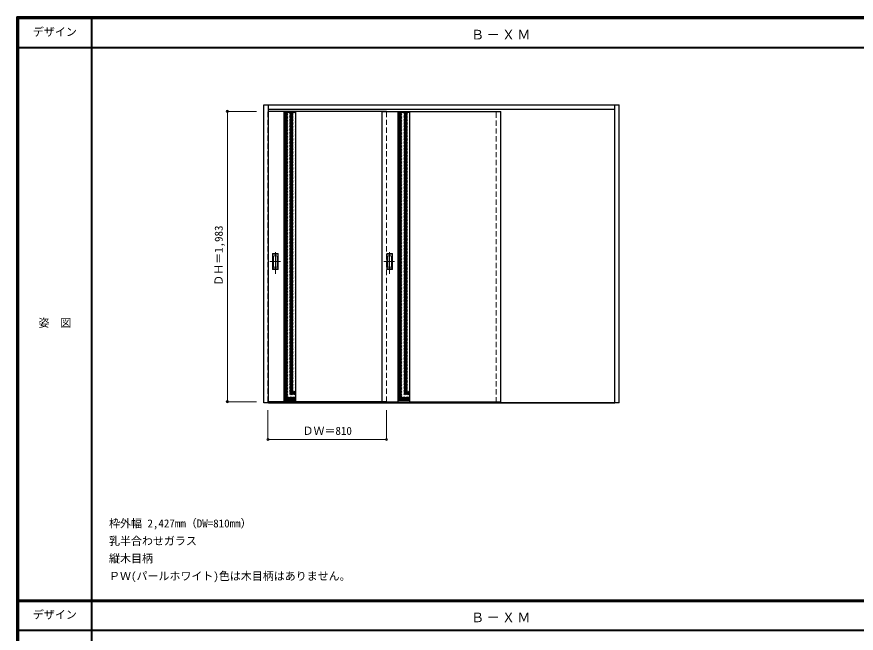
# Model space of a CAD drawing. Units: millimetres, scale not verified. Extents: x -6000 to 5700, y -4307 to 4175.
# Drawn here: x -6000 to -267, y -36 to 4175 of the extents above; entities that cross this region are included whole.
import ezdxf
from ezdxf.enums import TextEntityAlignment as Align

# ---------------------------------------------------------------- set-up
doc = ezdxf.new("R2010")
doc.units = ezdxf.units.MM
doc.header["$LTSCALE"] = 30
doc.header["$PDMODE"] = 32
doc.header["$PDSIZE"] = 15
doc.linetypes.add('CHAIN1', pattern=[8, 5, -1, 1, -1])
doc.linetypes.add('DASHED1', pattern=[1.8, 1.2, -0.6])
for name, color, linetype, lineweight in [('0-2_扉', 3, 'Continuous', 25), ('0-3_仕上げ', 3, 'Continuous', 25), ('0-4_枠', 3, 'Continuous', 25), ('0-6_引手', 7, 'Continuous', 18), ('0-A_文字', 7, 'Continuous', 18), ('0-B_寸法', 7, 'Continuous', 9), ('0-C_ハッチ', 4, 'DASHED1', 9), ('F-1_枠', 6, 'Continuous', 40), ('F-A_文字', 7, 'Continuous', 18)]:
    doc.layers.add(name, color=color, linetype=linetype, lineweight=lineweight)
doc.styles.add('ＭＳ ゴシック', font='')
doc.styles.get('ＭＳ ゴシック').set_extended_font_data('MS Gothic')

msp = doc.modelspace()

# ---------------------------------------------------------------- linework, layer by layer
at = {"layer": '0-2_扉', "color": 4, "linetype": 'DASHED1', "lineweight": 9}
for p, q in [((-4285, 1546), (-4285, 3529)), ((-4282, 3529), (-4285, 3529)), ((-3475, 1546), (-3475, 3529)), ((-2725, 1541), (-2725, 3543)), ((-2695, 1541), (-2695, 3543)), ((-4282, 1546), (-4285, 1546))]:
    msp.add_line(p, q, dxfattribs=at)
at = {"layer": '0-2_扉'}
for p, q in [((-3475, 3529), (-4282, 3529)), ((-3475, 3529), (-3505, 3529)), ((-3505, 1546), (-3505, 3529)), ((-3505, 3529), (-2695, 3529)), ((-2695, 1546), (-2695, 3529)), ((-3475, 1546), (-4282, 1546)), ((-3475, 1546), (-3505, 1546)), ((-3505, 1546), (-2695, 1546)), ((-3505, 1538), (-3475, 1538))]:
    msp.add_line(p, q, dxfattribs=at)
at = {"layer": '0-3_仕上げ'}
for p, q in [((-4175, 1546), (-4175, 3529)), ((-4095, 1546), (-4095, 3529)), ((-3395, 1546), (-3395, 3529)), ((-3315, 1546), (-3315, 3529))]:
    msp.add_line(p, q, dxfattribs=at)
at = {"layer": '0-3_仕上げ', "color": 7, "lineweight": 18}
for p, q in [((-4095, 3521), (-4175, 3521)), ((-3315, 3521), (-3395, 3521)), ((-4095, 1554), (-4175, 1554)), ((-3315, 1554), (-3395, 1554))]:
    msp.add_line(p, q, dxfattribs=at)
at = {"layer": '0-4_枠'}
for p, q in [((-4312, 3573), (-1885, 3573)), ((-4282, 1538), (-4282, 3573)), ((-1915, 1538), (-1915, 3573)), ((-1885, 1538), (-1885, 3573)), ((-4282, 3543), (-1915, 3543)), ((-4282, 1541), (-1915, 1541)), ((-4282, 1538), (-1915, 1538)), ((-1885, 1538), (-1915, 1538))]:
    msp.add_line(p, q, dxfattribs=at)
msp.add_lwpolyline([(-4282, 1538), (-4312, 1538), (-4312, 3573)], dxfattribs=at)
at = {"layer": '0-6_引手', "linetype": 'CHAIN1'}
for p, q in [((-4234, 2418.27), (-4234, 2589.12)), ((-3454, 2418.27), (-3454, 2589.12)), ((-4272.07, 2503.5), (-4199.56, 2503.5)), ((-3492.07, 2503.5), (-3419.56, 2503.5))]:
    msp.add_line(p, q, dxfattribs=at)
at = {"layer": '0-6_引手', "linetype": 'DASHED1'}
for p, q in [((-4250, 2554.5), (-4218, 2554.5)), ((-4250, 2452.5), (-4250, 2554.5)), ((-3470, 2554.5), (-3438, 2554.5)), ((-3470, 2452.5), (-3470, 2554.5))]:
    msp.add_line(p, q, dxfattribs=at)
at = {"layer": '0-6_引手'}
for p, q in [((-4246.5, 2464.5), (-4246.5, 2542.5)), ((-4246.5, 2542.5), (-4221.5, 2542.5)), ((-4221.5, 2464.5), (-4221.5, 2542.5)), ((-4215, 2448.5), (-4215, 2558.5)), ((-3466.5, 2464.5), (-3466.5, 2542.5)), ((-3466.5, 2542.5), (-3441.5, 2542.5)), ((-3441.5, 2464.5), (-3441.5, 2542.5)), ((-3435, 2448.5), (-3435, 2558.5)), ((-4253, 2448.5), (-4215, 2448.5)), ((-4246.5, 2464.5), (-4221.5, 2464.5)), ((-3473, 2448.5), (-3435, 2448.5)), ((-3466.5, 2464.5), (-3441.5, 2464.5))]:
    msp.add_line(p, q, dxfattribs=at)
for points in [[(-4253, 2448.5), (-4253, 2558.5), (-4215, 2558.5)], [(-3473, 2448.5), (-3473, 2558.5), (-3435, 2558.5)]]:
    msp.add_lwpolyline(points, dxfattribs=at)
at = {"layer": '0-6_引手', "linetype": 'DASHED1'}
for points in [[(-4250, 2452.5), (-4218, 2452.5), (-4218, 2554.5)], [(-3470, 2452.5), (-3438, 2452.5), (-3438, 2554.5)]]:
    msp.add_lwpolyline(points, dxfattribs=at)
at = {"layer": '0-B_寸法', "color": 4}
for p, q in [((-4562, 3529), (-4562, 1546)), ((-4562, 3529), (-4362, 3529)), ((-4562, 1546), (-4362, 1546)), ((-4285, 1288), (-4285, 1488)), ((-3475, 1288), (-3475, 1488)), ((-4285, 1288), (-3475, 1288))]:
    msp.add_line(p, q, dxfattribs=at)
at = {"layer": '0-B_寸法'}
for p in [(-4562, 3529), (-4562, 1546), (-4285, 1288), (-3475, 1288)]:
    msp.add_point(p, dxfattribs=at)
at = {"layer": '0-C_ハッチ'}
for p, q in [((-4175, 3513.19), (-4167.19, 3521)), ((-4175, 3503.29), (-4157.29, 3521)), ((-4175, 3493.39), (-4147.39, 3521)), ((-4175, 3483.49), (-4137.49, 3521)), ((-4175, 3473.59), (-4127.59, 3521)), ((-4175, 3463.69), (-4117.69, 3521)), ((-4175, 3453.79), (-4107.79, 3521)), ((-4175, 3443.89), (-4097.89, 3521)), ((-4175, 3433.99), (-4095, 3513.99)), ((-4175, 3424.09), (-4095, 3504.09)), ((-3395, 3513.19), (-3387.19, 3521)), ((-3395, 3503.29), (-3377.29, 3521)), ((-3395, 3493.39), (-3367.39, 3521)), ((-3395, 3483.49), (-3357.49, 3521)), ((-3395, 3473.59), (-3347.59, 3521)), ((-3395, 3463.69), (-3337.69, 3521)), ((-3395, 3453.79), (-3327.79, 3521)), ((-3395, 3443.89), (-3317.89, 3521)), ((-3395, 3433.99), (-3315, 3513.99)), ((-3395, 3424.09), (-3315, 3504.09)), ((-4175, 3414.19), (-4095, 3494.19)), ((-4175, 3404.29), (-4095, 3484.29)), ((-4175, 3394.39), (-4095, 3474.39)), ((-4175, 3384.5), (-4095, 3464.5)), ((-4175, 3374.6), (-4095, 3454.6)), ((-4175, 3364.7), (-4095, 3444.7)), ((-3395, 3414.19), (-3315, 3494.19)), ((-3395, 3404.29), (-3315, 3484.29)), ((-3395, 3394.39), (-3315, 3474.39)), ((-3395, 3384.5), (-3315, 3464.5)), ((-3395, 3374.6), (-3315, 3454.6)), ((-3395, 3364.7), (-3315, 3444.7)), ((-4175, 3354.8), (-4095, 3434.8)), ((-4175, 3344.9), (-4095, 3424.9)), ((-4175, 3335), (-4095, 3415)), ((-4175, 3325.1), (-4095, 3405.1)), ((-4175, 3315.2), (-4095, 3395.2)), ((-4175, 3305.3), (-4095, 3385.3)), ((-3395, 3354.8), (-3315, 3434.8)), ((-3395, 3344.9), (-3315, 3424.9)), ((-3395, 3335), (-3315, 3415)), ((-3395, 3325.1), (-3315, 3405.1)), ((-3395, 3315.2), (-3315, 3395.2)), ((-3395, 3305.3), (-3315, 3385.3)), ((-4175, 3295.4), (-4095, 3375.4)), ((-4175, 3285.5), (-4095, 3365.5)), ((-4175, 3275.6), (-4095, 3355.6)), ((-4175, 3265.7), (-4095, 3345.7)), ((-4175, 3255.8), (-4095, 3335.8)), ((-4175, 3245.9), (-4095, 3325.9)), ((-3395, 3295.4), (-3315, 3375.4)), ((-3395, 3285.5), (-3315, 3365.5)), ((-3395, 3275.6), (-3315, 3355.6)), ((-3395, 3265.7), (-3315, 3345.7)), ((-3395, 3255.8), (-3315, 3335.8)), ((-3395, 3245.9), (-3315, 3325.9)), ((-4175, 3236), (-4095, 3316)), ((-4175, 3226.1), (-4095, 3306.1)), ((-4175, 3216.2), (-4095, 3296.2)), ((-4175, 3206.3), (-4095, 3286.3)), ((-4175, 3196.41), (-4095, 3276.41)), ((-3395, 3236), (-3315, 3316)), ((-3395, 3226.1), (-3315, 3306.1)), ((-3395, 3216.2), (-3315, 3296.2)), ((-3395, 3206.3), (-3315, 3286.3)), ((-3395, 3196.41), (-3315, 3276.41)), ((-4175, 3186.51), (-4095, 3266.51)), ((-4175, 3176.61), (-4095, 3256.61)), ((-4175, 3166.71), (-4095, 3246.71)), ((-4175, 3156.81), (-4095, 3236.81)), ((-4175, 3146.91), (-4095, 3226.91)), ((-4175, 3137.01), (-4095, 3217.01)), ((-3395, 3186.51), (-3315, 3266.51)), ((-3395, 3176.61), (-3315, 3256.61)), ((-3395, 3166.71), (-3315, 3246.71)), ((-3395, 3156.81), (-3315, 3236.81)), ((-3395, 3146.91), (-3315, 3226.91)), ((-3395, 3137.01), (-3315, 3217.01)), ((-4175, 3127.11), (-4095, 3207.11)), ((-4175, 3117.21), (-4095, 3197.21)), ((-4175, 3107.31), (-4095, 3187.31)), ((-4175, 3097.41), (-4095, 3177.41)), ((-4175, 3087.51), (-4095, 3167.51)), ((-4175, 3077.61), (-4095, 3157.61)), ((-3395, 3127.11), (-3315, 3207.11)), ((-3395, 3117.21), (-3315, 3197.21)), ((-3395, 3107.31), (-3315, 3187.31)), ((-3395, 3097.41), (-3315, 3177.41)), ((-3395, 3087.51), (-3315, 3167.51)), ((-3395, 3077.61), (-3315, 3157.61)), ((-4175, 3067.71), (-4095, 3147.71)), ((-4175, 3057.81), (-4095, 3137.81)), ((-4175, 3047.91), (-4095, 3127.91)), ((-4175, 3038.01), (-4095, 3118.01)), ((-4175, 3028.11), (-4095, 3108.11)), ((-4175, 3018.21), (-4095, 3098.21)), ((-3395, 3067.71), (-3315, 3147.71)), ((-3395, 3057.81), (-3315, 3137.81)), ((-3395, 3047.91), (-3315, 3127.91)), ((-3395, 3038.01), (-3315, 3118.01)), ((-3395, 3028.11), (-3315, 3108.11)), ((-3395, 3018.21), (-3315, 3098.21)), ((-4175, 3008.31), (-4095, 3088.31)), ((-4175, 2998.42), (-4095, 3078.42)), ((-4175, 2988.52), (-4095, 3068.52)), ((-4175, 2978.62), (-4095, 3058.62)), ((-4175, 2968.72), (-4095, 3048.72)), ((-4175, 2958.82), (-4095, 3038.82)), ((-3395, 3008.31), (-3315, 3088.31)), ((-3395, 2998.42), (-3315, 3078.42)), ((-3395, 2988.52), (-3315, 3068.52)), ((-3395, 2978.62), (-3315, 3058.62)), ((-3395, 2968.72), (-3315, 3048.72)), ((-3395, 2958.82), (-3315, 3038.82)), ((-4175, 2948.92), (-4095, 3028.92)), ((-4175, 2939.02), (-4095, 3019.02)), ((-4175, 2929.12), (-4095, 3009.12)), ((-4175, 2919.22), (-4095, 2999.22)), ((-4175, 2909.32), (-4095, 2989.32)), ((-3395, 2948.92), (-3315, 3028.92)), ((-3395, 2939.02), (-3315, 3019.02)), ((-3395, 2929.12), (-3315, 3009.12)), ((-3395, 2919.22), (-3315, 2999.22)), ((-3395, 2909.32), (-3315, 2989.32)), ((-4175, 2899.42), (-4095, 2979.42)), ((-4175, 2889.52), (-4095, 2969.52)), ((-4175, 2879.62), (-4095, 2959.62)), ((-4175, 2869.72), (-4095, 2949.72)), ((-4175, 2859.82), (-4095, 2939.82)), ((-4175, 2849.92), (-4095, 2929.92)), ((-3395, 2899.42), (-3315, 2979.42)), ((-3395, 2889.52), (-3315, 2969.52)), ((-3395, 2879.62), (-3315, 2959.62)), ((-3395, 2869.72), (-3315, 2949.72)), ((-3395, 2859.82), (-3315, 2939.82)), ((-3395, 2849.92), (-3315, 2929.92)), ((-4175, 2840.02), (-4095, 2920.02)), ((-4175, 2830.12), (-4095, 2910.12)), ((-4175, 2820.22), (-4095, 2900.22)), ((-4175, 2810.32), (-4095, 2890.32)), ((-4175, 2800.43), (-4095, 2880.43)), ((-4175, 2790.53), (-4095, 2870.53)), ((-3395, 2840.02), (-3315, 2920.02)), ((-3395, 2830.12), (-3315, 2910.12)), ((-3395, 2820.22), (-3315, 2900.22)), ((-3395, 2810.32), (-3315, 2890.32)), ((-3395, 2800.43), (-3315, 2880.43)), ((-3395, 2790.53), (-3315, 2870.53)), ((-4175, 2780.63), (-4095, 2860.63)), ((-4175, 2770.73), (-4095, 2850.73)), ((-4175, 2760.83), (-4095, 2840.83)), ((-4175, 2750.93), (-4095, 2830.93)), ((-4175, 2741.03), (-4095, 2821.03)), ((-4175, 2731.13), (-4095, 2811.13)), ((-3395, 2780.63), (-3315, 2860.63)), ((-3395, 2770.73), (-3315, 2850.73)), ((-3395, 2760.83), (-3315, 2840.83)), ((-3395, 2750.93), (-3315, 2830.93)), ((-3395, 2741.03), (-3315, 2821.03)), ((-3395, 2731.13), (-3315, 2811.13)), ((-4175, 2721.23), (-4095, 2801.23)), ((-4175, 2711.33), (-4095, 2791.33)), ((-4175, 2701.43), (-4095, 2781.43)), ((-4175, 2691.53), (-4095, 2771.53)), ((-4175, 2681.63), (-4095, 2761.63)), ((-3395, 2721.23), (-3315, 2801.23)), ((-3395, 2711.33), (-3315, 2791.33)), ((-3395, 2701.43), (-3315, 2781.43)), ((-3395, 2691.53), (-3315, 2771.53)), ((-3395, 2681.63), (-3315, 2761.63)), ((-4175, 2671.73), (-4095, 2751.73)), ((-4175, 2661.83), (-4095, 2741.83)), ((-4175, 2651.93), (-4095, 2731.93)), ((-4175, 2642.03), (-4095, 2722.03)), ((-4175, 2632.13), (-4095, 2712.13)), ((-4175, 2622.23), (-4095, 2702.23)), ((-3395, 2671.73), (-3315, 2751.73)), ((-3395, 2661.83), (-3315, 2741.83)), ((-3395, 2651.93), (-3315, 2731.93)), ((-3395, 2642.03), (-3315, 2722.03)), ((-3395, 2632.13), (-3315, 2712.13)), ((-3395, 2622.23), (-3315, 2702.23)), ((-4175, 2612.33), (-4095, 2692.33)), ((-4175, 2602.44), (-4095, 2682.44)), ((-4175, 2592.54), (-4095, 2672.54)), ((-4175, 2582.64), (-4095, 2662.64)), ((-4175, 2572.74), (-4095, 2652.74)), ((-4175, 2562.84), (-4095, 2642.84)), ((-3395, 2612.33), (-3315, 2692.33)), ((-3395, 2602.44), (-3315, 2682.44)), ((-3395, 2592.54), (-3315, 2672.54)), ((-3395, 2582.64), (-3315, 2662.64)), ((-3395, 2572.74), (-3315, 2652.74)), ((-3395, 2562.84), (-3315, 2642.84)), ((-4175, 2552.94), (-4095, 2632.94)), ((-4175, 2543.04), (-4095, 2623.04)), ((-4175, 2533.14), (-4095, 2613.14)), ((-4175, 2523.24), (-4095, 2603.24)), ((-4175, 2513.34), (-4095, 2593.34)), ((-4175, 2503.44), (-4095, 2583.44)), ((-3395, 2552.94), (-3315, 2632.94)), ((-3395, 2543.04), (-3315, 2623.04)), ((-3395, 2533.14), (-3315, 2613.14)), ((-3395, 2523.24), (-3315, 2603.24)), ((-3395, 2513.34), (-3315, 2593.34)), ((-3395, 2503.44), (-3315, 2583.44)), ((-4175, 2493.54), (-4095, 2573.54)), ((-4175, 2483.64), (-4095, 2563.64)), ((-4175, 2473.74), (-4095, 2553.74)), ((-4175, 2463.84), (-4095, 2543.84)), ((-4175, 2453.94), (-4095, 2533.94)), ((-4175, 2444.04), (-4095, 2524.04)), ((-3395, 2493.54), (-3315, 2573.54)), ((-3395, 2483.64), (-3315, 2563.64)), ((-3395, 2473.74), (-3315, 2553.74)), ((-3395, 2463.84), (-3315, 2543.84)), ((-3395, 2453.94), (-3315, 2533.94)), ((-3395, 2444.04), (-3315, 2524.04)), ((-4175, 2434.14), (-4095, 2514.14)), ((-4175, 2424.24), (-4095, 2504.24)), ((-4175, 2414.34), (-4095, 2494.34)), ((-4175, 2404.45), (-4095, 2484.45)), ((-4175, 2394.55), (-4095, 2474.55)), ((-3395, 2434.14), (-3315, 2514.14)), ((-3395, 2424.24), (-3315, 2504.24)), ((-3395, 2414.34), (-3315, 2494.34)), ((-3395, 2404.45), (-3315, 2484.45)), ((-3395, 2394.55), (-3315, 2474.55)), ((-4175, 2384.65), (-4095, 2464.65)), ((-4175, 2374.75), (-4095, 2454.75)), ((-4175, 2364.85), (-4095, 2444.85)), ((-4175, 2354.95), (-4095, 2434.95)), ((-4175, 2345.05), (-4095, 2425.05)), ((-4175, 2335.15), (-4095, 2415.15)), ((-3395, 2384.65), (-3315, 2464.65)), ((-3395, 2374.75), (-3315, 2454.75)), ((-3395, 2364.85), (-3315, 2444.85)), ((-3395, 2354.95), (-3315, 2434.95)), ((-3395, 2345.05), (-3315, 2425.05)), ((-3395, 2335.15), (-3315, 2415.15)), ((-4175, 2325.25), (-4095, 2405.25)), ((-4175, 2315.35), (-4095, 2395.35)), ((-4175, 2305.45), (-4095, 2385.45)), ((-4175, 2295.55), (-4095, 2375.55)), ((-4175, 2285.65), (-4095, 2365.65)), ((-4175, 2275.75), (-4095, 2355.75)), ((-3395, 2325.25), (-3315, 2405.25)), ((-3395, 2315.35), (-3315, 2395.35)), ((-3395, 2305.45), (-3315, 2385.45)), ((-3395, 2295.55), (-3315, 2375.55)), ((-3395, 2285.65), (-3315, 2365.65)), ((-3395, 2275.75), (-3315, 2355.75)), ((-4175, 2265.85), (-4095, 2345.85)), ((-4175, 2255.95), (-4095, 2335.95)), ((-4175, 2246.05), (-4095, 2326.05)), ((-4175, 2236.15), (-4095, 2316.15)), ((-4175, 2226.25), (-4095, 2306.25)), ((-4175, 2216.36), (-4095, 2296.36)), ((-3395, 2265.85), (-3315, 2345.85)), ((-3395, 2255.95), (-3315, 2335.95)), ((-3395, 2246.05), (-3315, 2326.05)), ((-3395, 2236.15), (-3315, 2316.15)), ((-3395, 2226.25), (-3315, 2306.25)), ((-3395, 2216.36), (-3315, 2296.36)), ((-4175, 2206.46), (-4095, 2286.46)), ((-4175, 2196.56), (-4095, 2276.56)), ((-4175, 2186.66), (-4095, 2266.66)), ((-4175, 2176.76), (-4095, 2256.76)), ((-4175, 2166.86), (-4095, 2246.86)), ((-4175, 2156.96), (-4095, 2236.96)), ((-3395, 2206.46), (-3315, 2286.46)), ((-3395, 2196.56), (-3315, 2276.56)), ((-3395, 2186.66), (-3315, 2266.66)), ((-3395, 2176.76), (-3315, 2256.76)), ((-3395, 2166.86), (-3315, 2246.86)), ((-3395, 2156.96), (-3315, 2236.96)), ((-4175, 2147.06), (-4095, 2227.06)), ((-4175, 2137.16), (-4095, 2217.16)), ((-4175, 2127.26), (-4095, 2207.26)), ((-4175, 2117.36), (-4095, 2197.36)), ((-4175, 2107.46), (-4095, 2187.46)), ((-3395, 2147.06), (-3315, 2227.06)), ((-3395, 2137.16), (-3315, 2217.16)), ((-3395, 2127.26), (-3315, 2207.26)), ((-3395, 2117.36), (-3315, 2197.36)), ((-3395, 2107.46), (-3315, 2187.46)), ((-4175, 2097.56), (-4095, 2177.56)), ((-4175, 2087.66), (-4095, 2167.66)), ((-4175, 2077.76), (-4095, 2157.76)), ((-4175, 2067.86), (-4095, 2147.86)), ((-4175, 2057.96), (-4095, 2137.96)), ((-4175, 2048.06), (-4095, 2128.06)), ((-3395, 2097.56), (-3315, 2177.56)), ((-3395, 2087.66), (-3315, 2167.66)), ((-3395, 2077.76), (-3315, 2157.76)), ((-3395, 2067.86), (-3315, 2147.86)), ((-3395, 2057.96), (-3315, 2137.96)), ((-3395, 2048.06), (-3315, 2128.06)), ((-4175, 2038.16), (-4095, 2118.16)), ((-4175, 2028.26), (-4095, 2108.26)), ((-4175, 2018.37), (-4095, 2098.37)), ((-4175, 2008.47), (-4095, 2088.47)), ((-4175, 1998.57), (-4095, 2078.57)), ((-4175, 1988.67), (-4095, 2068.67)), ((-3395, 2038.16), (-3315, 2118.16)), ((-3395, 2028.26), (-3315, 2108.26)), ((-3395, 2018.37), (-3315, 2098.37)), ((-3395, 2008.47), (-3315, 2088.47)), ((-3395, 1998.57), (-3315, 2078.57)), ((-3395, 1988.67), (-3315, 2068.67)), ((-4175, 1978.77), (-4095, 2058.77)), ((-4175, 1968.87), (-4095, 2048.87)), ((-4175, 1958.97), (-4095, 2038.97)), ((-4175, 1949.07), (-4095, 2029.07)), ((-4175, 1939.17), (-4095, 2019.17)), ((-4175, 1929.27), (-4095, 2009.27)), ((-3395, 1978.77), (-3315, 2058.77)), ((-3395, 1968.87), (-3315, 2048.87)), ((-3395, 1958.97), (-3315, 2038.97)), ((-3395, 1949.07), (-3315, 2029.07)), ((-3395, 1939.17), (-3315, 2019.17)), ((-3395, 1929.27), (-3315, 2009.27)), ((-4175, 1919.37), (-4095, 1999.37)), ((-4175, 1909.47), (-4095, 1989.47)), ((-4175, 1899.57), (-4095, 1979.57)), ((-4175, 1889.67), (-4095, 1969.67)), ((-4175, 1879.77), (-4095, 1959.77)), ((-4175, 1869.87), (-4095, 1949.87)), ((-3395, 1919.37), (-3315, 1999.37)), ((-3395, 1909.47), (-3315, 1989.47)), ((-3395, 1899.57), (-3315, 1979.57)), ((-3395, 1889.67), (-3315, 1969.67)), ((-3395, 1879.77), (-3315, 1959.77)), ((-3395, 1869.87), (-3315, 1949.87)), ((-4175, 1859.97), (-4095, 1939.97)), ((-4175, 1850.07), (-4095, 1930.07)), ((-4175, 1840.17), (-4095, 1920.17)), ((-4175, 1830.27), (-4095, 1910.27)), ((-4175, 1820.38), (-4095, 1900.38)), ((-3395, 1859.97), (-3315, 1939.97)), ((-3395, 1850.07), (-3315, 1930.07)), ((-3395, 1840.17), (-3315, 1920.17)), ((-3395, 1830.27), (-3315, 1910.27)), ((-3395, 1820.38), (-3315, 1900.38)), ((-4175, 1810.48), (-4095, 1890.48)), ((-4175, 1800.58), (-4095, 1880.58)), ((-4175, 1790.68), (-4095, 1870.68)), ((-4175, 1780.78), (-4095, 1860.78)), ((-4175, 1770.88), (-4095, 1850.88)), ((-4175, 1760.98), (-4095, 1840.98)), ((-3395, 1810.48), (-3315, 1890.48)), ((-3395, 1800.58), (-3315, 1880.58)), ((-3395, 1790.68), (-3315, 1870.68)), ((-3395, 1780.78), (-3315, 1860.78)), ((-3395, 1770.88), (-3315, 1850.88)), ((-3395, 1760.98), (-3315, 1840.98)), ((-4175, 1751.08), (-4095, 1831.08)), ((-4175, 1741.18), (-4095, 1821.18)), ((-4175, 1731.28), (-4095, 1811.28)), ((-4175, 1721.38), (-4095, 1801.38)), ((-4175, 1711.48), (-4095, 1791.48)), ((-4175, 1701.58), (-4095, 1781.58)), ((-3395, 1751.08), (-3315, 1831.08)), ((-3395, 1741.18), (-3315, 1821.18)), ((-3395, 1731.28), (-3315, 1811.28)), ((-3395, 1721.38), (-3315, 1801.38)), ((-3395, 1711.48), (-3315, 1791.48)), ((-3395, 1701.58), (-3315, 1781.58)), ((-4175, 1691.68), (-4095, 1771.68)), ((-4175, 1681.78), (-4095, 1761.78)), ((-4175, 1671.88), (-4095, 1751.88)), ((-4175, 1661.98), (-4095, 1741.98)), ((-4175, 1652.08), (-4095, 1732.08)), ((-4175, 1642.18), (-4095, 1722.18)), ((-3395, 1691.68), (-3315, 1771.68)), ((-3395, 1681.78), (-3315, 1761.78)), ((-3395, 1671.88), (-3315, 1751.88)), ((-3395, 1661.98), (-3315, 1741.98)), ((-3395, 1652.08), (-3315, 1732.08)), ((-3395, 1642.18), (-3315, 1722.18)), ((-4175, 1632.28), (-4095, 1712.28)), ((-4175, 1622.39), (-4095, 1702.39)), ((-4175, 1612.49), (-4095, 1692.49)), ((-4175, 1602.59), (-4095, 1682.59)), ((-4175, 1592.69), (-4095, 1672.69)), ((-4175, 1582.79), (-4095, 1662.79)), ((-3395, 1632.28), (-3315, 1712.28)), ((-3395, 1622.39), (-3315, 1702.39)), ((-3395, 1612.49), (-3315, 1692.49)), ((-3395, 1602.59), (-3315, 1682.59)), ((-3395, 1592.69), (-3315, 1672.69)), ((-3395, 1582.79), (-3315, 1662.79)), ((-4175, 1572.89), (-4095, 1652.89)), ((-4175, 1562.99), (-4095, 1642.99)), ((-4174.09, 1554), (-4095, 1633.09)), ((-4164.19, 1554), (-4095, 1623.19)), ((-4154.29, 1554), (-4095, 1613.29)), ((-3395, 1572.89), (-3315, 1652.89)), ((-3395, 1562.99), (-3315, 1642.99)), ((-3394.09, 1554), (-3315, 1633.09)), ((-3384.19, 1554), (-3315, 1623.19)), ((-3374.29, 1554), (-3315, 1613.29)), ((-4144.39, 1554), (-4095, 1603.39)), ((-4134.49, 1554), (-4095, 1593.49)), ((-4124.59, 1554), (-4095, 1583.59)), ((-4114.69, 1554), (-4095, 1573.69)), ((-4104.79, 1554), (-4095, 1563.79)), ((-3364.39, 1554), (-3315, 1603.39)), ((-3354.49, 1554), (-3315, 1593.49)), ((-3344.59, 1554), (-3315, 1583.59)), ((-3334.69, 1554), (-3315, 1573.69)), ((-3324.79, 1554), (-3315, 1563.79))]:
    msp.add_line(p, q, dxfattribs=at)
at = {"layer": 'F-1_枠'}
for p, q in [((-6000, 4175), (5700, 4175)), ((-6000, 4175), (-6000, -4205)), ((-6000, 4170), (5700, 4170)), ((-6000, 4165), (5700, 4165)), ((-5995, 4175), (-5995, -4205)), ((-5990, 4175), (-5990, -4205)), ((-5490, 4175), (-5490, -3790)), ((-6000, 3965), (5700, 3965)), ((-6000, 190.5), (5700, 190.5)), ((-6000, 187.5), (5700, 187.5)), ((-6000, 184.5), (5700, 184.5)), ((-6000, -15.5), (5700, -15.5))]:
    msp.add_line(p, q, dxfattribs=at)

# ---------------------------------------------------------------- texts
at = {"layer": '0-A_文字', "style": 'ＭＳ ゴシック'}
for s, p in [('枠外幅 2,427mm（DW=810mm）', (-5370, 670.5)), ('乳半合わせガラス', (-5370, 550.5)), ('縦木目柄', (-5370, 430.5)), ('ＰＷ(パールホワイト)色は木目柄はありません。', (-5370, 310.5))]:
    msp.add_text(s, height=54.99, dxfattribs=at).set_placement(p, align=Align.BOTTOM_LEFT)
at = {"layer": '0-A_文字', "char_height": 65.98, "attachment_point": 7, "style": 'ＭＳ ゴシック'}
for insert in [(-2897.5, 4020), (-2897.5, 39.5)]:
    msp.add_mtext('\\T1.17;Ｂ－ＸＭ', dxfattribs=dict(at, insert=insert))
at = {"layer": '0-B_寸法', "style": 'ＭＳ ゴシック'}
msp.add_text('ＤＨ＝1,983', height=54.99, rotation=90, dxfattribs=at).set_placement((-4577, 2337.25), align=Align.BOTTOM_LEFT)
msp.add_text('ＤＷ＝810', height=54.99, dxfattribs=at).set_placement((-4048.75, 1303), align=Align.BOTTOM_LEFT)
at = {"layer": 'F-A_文字', "style": 'ＭＳ ゴシック'}
for s, p in [('デザイン', (-5890, 4027.5)), ('姿\u3000図', (-5852.5, 2040.25)), ('デザイン', (-5890, 47))]:
    msp.add_text(s, height=54.99, dxfattribs=at).set_placement(p, align=Align.BOTTOM_LEFT)

doc.saveas('drawing.dxf')
